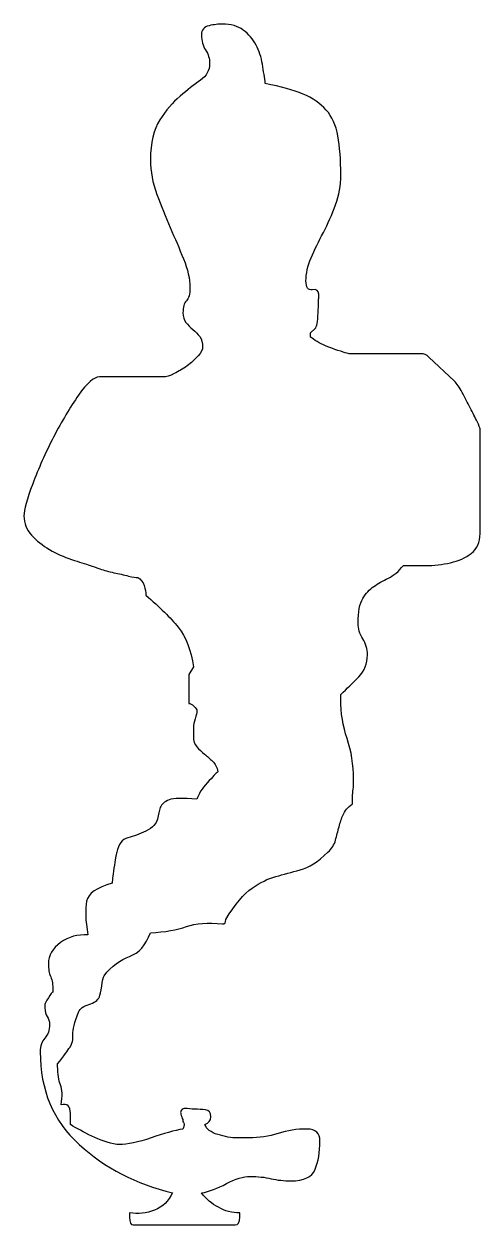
# Model space of a CAD drawing. Header units: centimetres. Extents: x -4.2 to 4.2, y -11.1 to 11.1.
import ezdxf

# ---------------------------------------------------------------- set-up
doc = ezdxf.new("R2010")
doc.units = ezdxf.units.CM
doc.header["$MEASUREMENT"] = 0
doc.layers.add('Camada 1', color=7, linetype='Continuous')

msp = doc.modelspace()

# ---------------------------------------------------------------- linework, layer by layer
at = {"layer": 'Camada 1'}
msp.add_open_spline([(-2.26251, -10.8625), (-2.10585, -10.88925), (-1.95194, -10.87311), (-1.80158, -10.81138), (-1.80158, -10.81138), (-1.6514, -10.75084), (-1.54054, -10.64588), (-1.469, -10.49571), (-1.469, -10.49571), (-2.14144, -10.33296), (-2.71638, -10.03496), (-3.19559, -9.60057), (-3.19559, -9.60057), (-3.6748, -9.16538), (-3.91383, -8.59616), (-3.91383, -7.88932), (-3.91383, -7.88932), (-3.91383, -7.78161), (-3.88552, -7.69628), (-3.82832, -7.63535), (-3.82832, -7.63535), (-3.77133, -7.57402), (-3.74222, -7.48949), (-3.74222, -7.38138), (-3.74222, -7.38138), (-3.74222, -7.32714), (-3.75677, -7.27877), (-3.78527, -7.2379), (-3.78527, -7.2379), (-3.81398, -7.19779), (-3.82832, -7.14315), (-3.82832, -7.07553), (-3.82832, -7.07553), (-3.82832, -7.07553), (-3.82832, -7.0138), (-3.82832, -7.0138), (-3.82832, -7.0138), (-3.82832, -7.00084), (-3.8067, -6.95996), (-3.76405, -6.89273), (-3.76405, -6.89273), (-3.721, -6.8251), (-3.69269, -6.78973), (-3.67795, -6.78973), (-3.67795, -6.78973), (-3.67795, -6.78973), (-3.67795, -6.74962), (-3.67795, -6.74962), (-3.67795, -6.74962), (-3.67795, -6.65448), (-3.69269, -6.57351), (-3.721, -6.50589), (-3.721, -6.50589), (-3.7495, -6.43789), (-3.76405, -6.35611), (-3.76405, -6.26097), (-3.76405, -6.26097), (-3.76405, -6.11198), (-3.68856, -5.98263), (-3.53878, -5.87375), (-3.53878, -5.87375), (-3.38842, -5.76564), (-3.22035, -5.71886), (-3.0348, -5.73183), (-3.0348, -5.73183), (-3.07785, -5.46018), (-3.08512, -5.25301), (-3.05583, -5.11032), (-3.05583, -5.11032), (-3.02752, -4.9676), (-2.87065, -4.85635), (-2.58408, -4.77538), (-2.58408, -4.77538), (-2.58408, -4.74786), (-2.57347, -4.65626), (-2.55204, -4.49939), (-2.55204, -4.49939), (-2.53042, -4.3445), (-2.51254, -4.24465), (-2.49838, -4.20454), (-2.49838, -4.20454), (-2.47007, -4.05632), (-2.40226, -3.96708), (-2.29494, -3.93956), (-2.29494, -3.93956), (-2.18781, -3.91204), (-2.07735, -3.87236), (-1.96236, -3.8169), (-1.96236, -3.8169), (-1.83361, -3.7497), (-1.76226, -3.67577), (-1.7481, -3.59322), (-1.7481, -3.59322), (-1.73376, -3.51223), (-1.71587, -3.44108), (-1.69444, -3.38055), (-1.69444, -3.38055), (-1.67282, -3.31882), (-1.61935, -3.27204), (-1.53326, -3.23707), (-1.53326, -3.23707), (-1.44756, -3.20445), (-1.27577, -3.19971), (-1.01827, -3.22723), (-1.01827, -3.22723), (-0.99036, -3.13209), (-0.92569, -3.0303), (-0.82584, -2.92219), (-0.82584, -2.92219), (-0.72599, -2.81249), (-0.66151, -2.74489), (-0.63261, -2.71738), (-0.63261, -2.71738), (-0.64716, -2.63679), (-0.67939, -2.57234), (-0.72932, -2.52593), (-0.72932, -2.52593), (-0.77964, -2.47719), (-0.82957, -2.43317), (-0.8795, -2.39189), (-0.8795, -2.39189), (-0.92982, -2.35141), (-0.97621, -2.30815), (-1.01827, -2.25981), (-1.01827, -2.25981), (-1.06132, -2.21224), (-1.08333, -2.14816), (-1.08333, -2.066), (-1.08333, -2.066), (-1.08333, -2.066), (-1.08333, -1.8832), (-1.08333, -1.8832), (-1.08333, -1.8832), (-1.08333, -1.85648), (-1.07232, -1.8089), (-1.05089, -1.74011), (-1.05089, -1.74011), (-1.02927, -1.67248), (-1.01827, -1.62573), (-1.01827, -1.59821), (-1.01827, -1.59821), (-1.01827, -1.57069), (-1.03695, -1.54003), (-1.07232, -1.50619), (-1.07232, -1.50619), (-1.10849, -1.4724), (-1.14013, -1.45626), (-1.16863, -1.45626), (-1.16863, -1.45626), (-1.16863, -1.45626), (-1.16863, -1.1917), (-1.16863, -1.1917), (-1.16863, -1.1917), (-1.16863, -1.1917), (-1.16864, -0.92602), (-1.16864, -0.92602), (-1.16864, -0.92602), (-1.16864, -0.92602), (-1.08334, -0.7841), (-1.08334, -0.7841), (-1.08334, -0.7841), (-1.12559, -0.47237), (-1.21936, -0.22744), (-1.36187, -0.05134), (-1.36187, -0.05134), (-1.50477, 0.12596), (-1.70506, 0.32252), (-1.96237, 0.53992), (-1.96237, 0.53992), (-1.96237, 0.59339), (-1.97338, 0.65472), (-1.9946, 0.72272), (-1.9946, 0.72272), (-2.01603, 0.79072), (-2.05535, 0.8375), (-2.11234, 0.86544), (-2.11234, 0.86544), (-2.14144, 0.86544), (-2.19844, 0.87565), (-2.28392, 0.89491), (-2.28392, 0.89491), (-2.36962, 0.91653), (-2.45907, 0.93698), (-2.55202, 0.95664), (-2.55202, 0.95664), (-2.64499, 0.97749), (-2.73109, 0.9999), (-2.80951, 1.02858), (-2.80951, 1.02858), (-2.88812, 1.05493), (-2.94868, 1.07576), (-2.99173, 1.08872), (-2.99173, 1.08872), (-3.07783, 1.11624), (-3.19242, 1.1532), (-3.33492, 1.20154), (-3.33492, 1.20154), (-3.47822, 1.24832), (-3.61384, 1.31005), (-3.74219, 1.38394), (-3.74219, 1.38394), (-3.87133, 1.45943), (-3.98161, 1.54708), (-4.07498, 1.64969), (-4.07498, 1.64969), (-4.16777, 1.75157), (-4.21397, 1.8691), (-4.21397, 2.00668), (-4.21397, 2.00668), (-4.21397, 2.11439), (-4.16031, 2.31135), (-4.05318, 2.59636), (-4.05318, 2.59636), (-3.94605, 2.88021), (-3.8177, 3.16876), (-3.66734, 3.46123), (-3.66734, 3.46123), (-3.51716, 3.75293), (-3.36365, 4.01122), (-3.2062, 4.2353), (-3.2062, 4.2353), (-3.04896, 4.45977), (-2.92019, 4.57063), (-2.82036, 4.57063), (-2.82036, 4.57063), (-2.82036, 4.57063), (-1.64042, 4.57062), (-1.64042, 4.57062), (-1.64042, 4.57062), (-1.58361, 4.57062), (-1.5154, 4.59147), (-1.43658, 4.63235), (-1.43658, 4.63235), (-1.35874, 4.67246), (-1.27992, 4.72043), (-1.2011, 4.77388), (-1.2011, 4.77388), (-1.12268, 4.82852), (-1.05486, 4.89024), (-0.99726, 4.95824), (-0.99726, 4.95824), (-0.94045, 5.02547), (-0.91196, 5.08011), (-0.91196, 5.12061), (-0.91196, 5.12061), (-0.91196, 5.20276), (-0.92985, 5.26645), (-0.96562, 5.31442), (-0.96562, 5.31442), (-1.00139, 5.3616), (-1.04444, 5.40602), (-1.094, 5.4461), (-1.094, 5.4461), (-1.14432, 5.48698), (-1.18737, 5.5322), (-1.22216, 5.57858), (-1.22216, 5.57858), (-1.25833, 5.62695), (-1.27582, 5.68354), (-1.27582, 5.75156), (-1.27582, 5.75156), (-1.27582, 5.86126), (-1.25479, 5.93555), (-1.21174, 5.97524), (-1.21174, 5.97524), (-1.16869, 6.01691), (-1.14747, 6.0979), (-1.14747, 6.22054), (-1.14747, 6.22054), (-1.14747, 6.38329), (-1.18737, 6.55942), (-1.26521, 6.74968), (-1.26521, 6.74968), (-1.34403, 6.93994), (-1.426, 7.13378), (-1.51209, 7.32994), (-1.51209, 7.32994), (-1.59779, 7.5269), (-1.68034, 7.73012), (-1.75858, 7.94084), (-1.75858, 7.94084), (-1.8374, 8.15116), (-1.87672, 8.36581), (-1.87672, 8.58203), (-1.87672, 8.58203), (-1.87672, 8.89376), (-1.81991, 9.13829), (-1.70511, 9.31598), (-1.70511, 9.31598), (-1.59092, 9.49172), (-1.4659, 9.63835), (-1.32948, 9.75236), (-1.32948, 9.75236), (-1.19385, 9.86833), (-1.06924, 9.96739), (-0.95425, 10.04761), (-0.95425, 10.04761), (-0.84064, 10.12976), (-0.78285, 10.23157), (-0.78285, 10.35424), (-0.78285, 10.35424), (-0.78285, 10.44859), (-0.80801, 10.5335), (-0.85794, 10.60898), (-0.85794, 10.60898), (-0.90845, 10.68328), (-0.93321, 10.77408), (-0.93321, 10.88338), (-0.93321, 10.88338), (-0.93321, 10.97813), (-0.88683, 11.03631), (-0.79385, 11.05597), (-0.79385, 11.05597), (-0.70083, 11.07638), (-0.61889, 11.0866), (-0.54692, 11.0866), (-0.54692, 11.0866), (-0.38986, 11.0866), (-0.26112, 11.04927), (-0.16087, 10.97458), (-0.16087, 10.97458), (-0.06083, 10.89909), (0.0178, 10.80908), (0.07479, 10.69899), (0.07479, 10.69899), (0.1316, 10.59167), (0.17128, 10.47177), (0.19253, 10.3432), (0.19253, 10.3432), (0.21433, 10.21427), (0.23222, 10.09592), (0.246, 9.98665), (0.246, 9.98665), (0.53239, 9.93318), (0.76453, 9.86833), (0.9436, 9.79401), (0.9436, 9.79401), (1.12227, 9.71892), (1.26517, 9.62065), (1.37249, 9.4976), (1.37249, 9.4976), (1.47962, 9.3765), (1.55116, 9.2177), (1.58675, 9.01995), (1.58675, 9.01995), (1.62252, 8.82339), (1.64041, 8.58201), (1.64041, 8.2974), (1.64041, 8.2974), (1.64041, 8.10751), (1.60795, 7.92394), (1.54389, 7.74741), (1.54389, 7.74741), (1.47962, 7.57091), (1.40453, 7.40107), (1.31884, 7.23833), (1.31884, 7.23833), (1.23274, 7.07519), (1.15805, 6.91951), (1.09357, 6.77012), (1.09357, 6.77012), (1.0293, 6.61994), (0.99726, 6.47842), (0.99726, 6.34239), (0.99726, 6.34239), (0.99726, 6.22052), (1.03618, 6.16589), (1.115, 6.18004), (1.115, 6.18004), (1.19342, 6.193), (1.23274, 6.16588), (1.23274, 6.09789), (1.23274, 6.09789), (1.23274, 6.09789), (1.23274, 6.03656), (1.23274, 6.03656), (1.23274, 6.03656), (1.23274, 6.00944), (1.22959, 5.91469), (1.22213, 5.75155), (1.22213, 5.75155), (1.21485, 5.5888), (1.19697, 5.49366), (1.16866, 5.46694), (1.16866, 5.46694), (1.16866, 5.46694), (1.08296, 5.38555), (1.08296, 5.38555), (1.08296, 5.38555), (1.08296, 5.38555), (1.08296, 5.32422), (1.08296, 5.32422), (1.08296, 5.32422), (1.08296, 5.32422), (1.08296, 5.30456), (1.08296, 5.30456), (1.08296, 5.30456), (1.09712, 5.30456), (1.12561, 5.28371), (1.16866, 5.24283), (1.16866, 5.24283), (1.25436, 5.18859), (1.37564, 5.13356), (1.53328, 5.08008), (1.53328, 5.08008), (1.69034, 5.02544), (1.78328, 4.9983), (1.81178, 4.9983), (1.81178, 4.9983), (1.81178, 4.9983), (3.1201, 4.9983), (3.1201, 4.9983), (3.1201, 4.9983), (3.17688, 4.9983), (3.22723, 4.97864), (3.27028, 4.93697), (3.27028, 4.93697), (3.27028, 4.93697), (3.74222, 4.48998), (3.74222, 4.48998), (3.74222, 4.48998), (3.78527, 4.44791), (3.83146, 4.38028), (3.88139, 4.28556), (3.88139, 4.28556), (3.93132, 4.19042), (3.98085, 4.0953), (4.03157, 4.00132), (4.03157, 4.00132), (4.08171, 3.90618), (4.12415, 3.82087), (4.16032, 3.74618), (4.16032, 3.74618), (4.1953, 3.67188), (4.21398, 3.62706), (4.21398, 3.6145), (4.21398, 3.6145), (4.21398, 3.6145), (4.21398, 1.68074), (4.21398, 1.68074), (4.21398, 1.68074), (4.21398, 1.5172), (4.16032, 1.39457), (4.05319, 1.31318), (4.05319, 1.31318), (3.94606, 1.23219), (3.81692, 1.17401), (3.66692, 1.1402), (3.66692, 1.1402), (3.51674, 1.10678), (3.36286, 1.08871), (3.2058, 1.08871), (3.2058, 1.08871), (3.04813, 1.08871), (2.91293, 1.08871), (2.7985, 1.08871), (2.7985, 1.08871), (2.7124, 0.9806), (2.61983, 0.90316), (2.51997, 0.85479), (2.51997, 0.85479), (2.41914, 0.80841), (2.32989, 0.75652), (2.2515, 0.70305), (2.2515, 0.70305), (2.17268, 0.64802), (2.10487, 0.57293), (2.04806, 0.47897), (2.04806, 0.47897), (1.99046, 0.38383), (1.96196, 0.23405), (1.96196, 0.03082), (1.96196, 0.03082), (1.96196, -0.07888), (1.99046, -0.17754), (2.04806, -0.2644), (2.04806, -0.2644), (2.10487, -0.35325), (2.13376, -0.45151), (2.13376, -0.56005), (2.13376, -0.56005), (2.13376, -0.7224), (2.0801, -0.85842), (1.97297, -0.96769), (1.97297, -0.96769), (1.86547, -1.0754), (1.75501, -1.18433), (1.64042, -1.29321), (1.64042, -1.29321), (1.64042, -1.29321), (1.64042, -1.3742), (1.64042, -1.3742), (1.64042, -1.3742), (1.64042, -1.63249), (1.67953, -1.87701), (1.75813, -2.10739), (1.75813, -2.10739), (1.83695, -2.33816), (1.87627, -2.58973), (1.87627, -2.86098), (1.87627, -2.86098), (1.87627, -2.86098), (1.87627, -2.94157), (1.87627, -2.94157), (1.87627, -2.94157), (1.87627, -2.98324), (1.87272, -3.02727), (1.86547, -3.07407), (1.86547, -3.07407), (1.85801, -3.12241), (1.85486, -3.1739), (1.85486, -3.22737), (1.85486, -3.22737), (1.85486, -3.22737), (1.85486, -3.30915), (1.85486, -3.30915), (1.85486, -3.30915), (1.76876, -3.37715), (1.71198, -3.44517), (1.68346, -3.5124), (1.68346, -3.5124), (1.65417, -3.5804), (1.6298, -3.65472), (1.60795, -3.73648), (1.60795, -3.73648), (1.58673, -3.81707), (1.56533, -3.90005), (1.54387, -3.98064), (1.54387, -3.98064), (1.52265, -4.0624), (1.47606, -4.13669), (1.40451, -4.20472), (1.40451, -4.20472), (1.21856, -4.38125), (1.04677, -4.48973), (0.89011, -4.53061), (0.89011, -4.53061), (0.73247, -4.57109), (0.58229, -4.612), (0.43939, -4.65287), (0.43939, -4.65287), (0.29649, -4.69335), (0.14986, -4.7637), (0.00008, -4.86594), (0.00008, -4.86594), (-0.15028, -4.96778), (-0.31107, -5.16159), (-0.48286, -5.44657), (-0.48286, -5.44657), (-0.48286, -5.5016), (-0.50429, -5.52912), (-0.54694, -5.52912), (-0.54694, -5.52912), (-0.81859, -5.5016), (-1.04031, -5.51735), (-1.21171, -5.57868), (-1.21171, -5.57868), (-1.38292, -5.63998), (-1.60504, -5.67734), (-1.87669, -5.6915), (-1.87669, -5.6915), (-1.96239, -5.92227), (-2.09113, -6.06774), (-2.26253, -6.12864), (-2.26253, -6.12864), (-2.43432, -6.18957), (-2.59138, -6.30869), (-2.73428, -6.48559), (-2.73428, -6.48559), (-2.74902, -6.51192), (-2.76357, -6.57719), (-2.77733, -6.679), (-2.77733, -6.679), (-2.79207, -6.78004), (-2.80585, -6.84452), (-2.82038, -6.87204), (-2.82038, -6.87204), (-2.8489, -6.93967), (-2.91298, -6.98761), (-3.01339, -7.01394), (-3.01339, -7.01394), (-3.11364, -7.04146), (-3.17772, -7.08903), (-3.20622, -7.15782), (-3.20622, -7.15782), (-3.27795, -7.34771), (-3.31335, -7.48334), (-3.31335, -7.56393), (-3.31335, -7.56393), (-3.31335, -7.56393), (-3.31335, -7.66534), (-3.31335, -7.66534), (-3.31335, -7.66534), (-3.31335, -7.70778), (-3.33163, -7.75458), (-3.36701, -7.80843), (-3.36701, -7.80843), (-3.40281, -7.8627), (-3.47827, -7.9653), (-3.59188, -8.11389), (-3.59188, -8.11389), (-3.59188, -8.11389), (-3.59188, -8.15437), (-3.59188, -8.15437), (-3.59188, -8.15437), (-3.59188, -8.30455), (-3.57439, -8.41895), (-3.5388, -8.50111), (-3.5388, -8.50111), (-3.50303, -8.5821), (-3.4993, -8.70436), (-3.52779, -8.86668), (-3.52779, -8.86668), (-3.4136, -8.83959), (-3.35639, -8.8942), (-3.35639, -9.02982), (-3.35639, -9.02982), (-3.35639, -9.15288), (-3.35639, -9.22008), (-3.35639, -9.23347), (-3.35639, -9.23347), (-3.24198, -9.30226), (-3.10951, -9.37341), (-2.95973, -9.44773), (-2.95973, -9.44773), (-2.80955, -9.52163), (-2.65604, -9.57351), (-2.4984, -9.60063), (-2.4984, -9.60063), (-2.4984, -9.60063), (-2.45576, -9.60062), (-2.45576, -9.60062), (-2.45576, -9.60062), (-2.29831, -9.60062), (-2.10175, -9.55895), (-1.8659, -9.47878), (-1.8659, -9.47878), (-1.62984, -9.39623), (-1.43346, -9.34273), (-1.27583, -9.31521), (-1.27583, -9.31521), (-1.26207, -9.27473), (-1.2548, -9.24758), (-1.2548, -9.23345), (-1.2548, -9.23345), (-1.2548, -9.22006), (-1.26208, -9.20043), (-1.27583, -9.17331), (-1.27583, -9.17331), (-1.27583, -9.15915), (-1.28311, -9.13164), (-1.29784, -9.09116), (-1.29784, -9.09116), (-1.312, -9.05105), (-1.31887, -9.02353), (-1.31887, -9.00977), (-1.31887, -9.00977), (-1.31887, -8.95593), (-1.27995, -8.93156), (-1.20113, -8.93823), (-1.20113, -8.93823), (-1.12271, -8.94569), (-1.07611, -8.94924), (-1.06138, -8.94924), (-1.06138, -8.94924), (-0.99042, -8.94924), (-0.92261, -8.95279), (-0.85794, -8.95908), (-0.85794, -8.95908), (-0.79386, -8.96535), (-0.76182, -9.00977), (-0.76182, -9.09116), (-0.76182, -9.09116), (-0.76182, -9.15916), (-0.79759, -9.2075), (-0.86895, -9.23348), (-0.86895, -9.23348), (-0.84064, -9.31524), (-0.76182, -9.37657), (-0.63268, -9.41705), (-0.63268, -9.41705), (-0.5043, -9.45753), (-0.38244, -9.47878), (-0.26806, -9.47878), (-0.26806, -9.47878), (-0.26806, -9.47878), (-0.0536, -9.47878), (-0.0536, -9.47878), (-0.0536, -9.47878), (0.13156, -9.47878), (0.31063, -9.45084), (0.48242, -9.39623), (0.48242, -9.39623), (0.65363, -9.34276), (0.83231, -9.31521), (1.01865, -9.31521), (1.01865, -9.31521), (1.1755, -9.31521), (1.25431, -9.38953), (1.25431, -9.53931), (1.25431, -9.53931), (1.25431, -9.74293), (1.22542, -9.91512), (1.16861, -10.05903), (1.16861, -10.05903), (1.11141, -10.20093), (0.96144, -10.2721), (0.71829, -10.2721), (0.71829, -10.2721), (0.58954, -10.2721), (0.46768, -10.25914), (0.35367, -10.23162), (0.35367, -10.23162), (0.23868, -10.2045), (0.11033, -10.19072), (-0.03257, -10.19072), (-0.03257, -10.19072), (-0.16092, -10.19072), (-0.30776, -10.23517), (-0.47188, -10.32322), (-0.47188, -10.32322), (-0.63679, -10.41127), (-0.79012, -10.46826), (-0.93321, -10.49578), (-0.93321, -10.49578), (-0.84711, -10.60585), (-0.74393, -10.69274), (-0.62206, -10.76076), (-0.62206, -10.76076), (-0.5008, -10.82995), (-0.3683, -10.86257), (-0.2254, -10.86257), (-0.2254, -10.86257), (-0.2254, -10.86257), (-0.2254, -10.94435), (-0.2254, -10.94435), (-0.2254, -10.94435), (-0.2254, -11.0391), (-0.25429, -11.08667), (-0.3111, -11.08667), (-0.3111, -11.08667), (-0.3111, -11.08667), (-2.19842, -11.08668), (-2.19842, -11.08668), (-2.19842, -11.08668), (-2.24086, -11.08668), (-2.2625, -11.03911), (-2.2625, -10.94436), (-2.2625, -10.94436), (-2.2625, -10.94436), (-2.26251, -10.8625), (-2.26251, -10.8625)], degree=3, knots=[0, 0, 0, 0, 0.00529101, 0.00529101, 0.00529101, 0.00529101, 0.01058201, 0.01058201, 0.01058201, 0.01058201, 0.01587302, 0.01587302, 0.01587302, 0.01587302, 0.02116402, 0.02116402, 0.02116402, 0.02116402, 0.02645503, 0.02645503, 0.02645503, 0.02645503, 0.03174603, 0.03174603, 0.03174603, 0.03174603, 0.03703704, 0.03703704, 0.03703704, 0.03703704, 0.04232804, 0.04232804, 0.04232804, 0.04232804, 0.04761905, 0.04761905, 0.04761905, 0.04761905, 0.05291005, 0.05291005, 0.05291005, 0.05291005, 0.05820106, 0.05820106, 0.05820106, 0.05820106, 0.06349206, 0.06349206, 0.06349206, 0.06349206, 0.06878307, 0.06878307, 0.06878307, 0.06878307, 0.07407407, 0.07407407, 0.07407407, 0.07407407, 0.07936508, 0.07936508, 0.07936508, 0.07936508, 0.08465608, 0.08465608, 0.08465608, 0.08465608, 0.08994709, 0.08994709, 0.08994709, 0.08994709, 0.0952381, 0.0952381, 0.0952381, 0.0952381, 0.1005291, 0.1005291, 0.1005291, 0.1005291, 0.10582011, 0.10582011, 0.10582011, 0.10582011, 0.11111111, 0.11111111, 0.11111111, 0.11111111, 0.11640212, 0.11640212, 0.11640212, 0.11640212, 0.12169312, 0.12169312, 0.12169312, 0.12169312, 0.12698413, 0.12698413, 0.12698413, 0.12698413, 0.13227513, 0.13227513, 0.13227513, 0.13227513, 0.13756614, 0.13756614, 0.13756614, 0.13756614, 0.14285714, 0.14285714, 0.14285714, 0.14285714, 0.14814815, 0.14814815, 0.14814815, 0.14814815, 0.15343915, 0.15343915, 0.15343915, 0.15343915, 0.15873016, 0.15873016, 0.15873016, 0.15873016, 0.16402116, 0.16402116, 0.16402116, 0.16402116, 0.16931217, 0.16931217, 0.16931217, 0.16931217, 0.17460317, 0.17460317, 0.17460317, 0.17460317, 0.17989418, 0.17989418, 0.17989418, 0.17989418, 0.18518519, 0.18518519, 0.18518519, 0.18518519, 0.19047619, 0.19047619, 0.19047619, 0.19047619, 0.1957672, 0.1957672, 0.1957672, 0.1957672, 0.2010582, 0.2010582, 0.2010582, 0.2010582, 0.20634921, 0.20634921, 0.20634921, 0.20634921, 0.21164021, 0.21164021, 0.21164021, 0.21164021, 0.21693122, 0.21693122, 0.21693122, 0.21693122, 0.22222222, 0.22222222, 0.22222222, 0.22222222, 0.22751323, 0.22751323, 0.22751323, 0.22751323, 0.23280423, 0.23280423, 0.23280423, 0.23280423, 0.23809524, 0.23809524, 0.23809524, 0.23809524, 0.24338624, 0.24338624, 0.24338624, 0.24338624, 0.24867725, 0.24867725, 0.24867725, 0.24867725, 0.25396825, 0.25396825, 0.25396825, 0.25396825, 0.25925926, 0.25925926, 0.25925926, 0.25925926, 0.26455026, 0.26455026, 0.26455026, 0.26455026, 0.26984127, 0.26984127, 0.26984127, 0.26984127, 0.27513228, 0.27513228, 0.27513228, 0.27513228, 0.28042328, 0.28042328, 0.28042328, 0.28042328, 0.28571429, 0.28571429, 0.28571429, 0.28571429, 0.29100529, 0.29100529, 0.29100529, 0.29100529, 0.2962963, 0.2962963, 0.2962963, 0.2962963, 0.3015873, 0.3015873, 0.3015873, 0.3015873, 0.30687831, 0.30687831, 0.30687831, 0.30687831, 0.31216931, 0.31216931, 0.31216931, 0.31216931, 0.31746032, 0.31746032, 0.31746032, 0.31746032, 0.32275132, 0.32275132, 0.32275132, 0.32275132, 0.32804233, 0.32804233, 0.32804233, 0.32804233, 0.33333333, 0.33333333, 0.33333333, 0.33333333, 0.33862434, 0.33862434, 0.33862434, 0.33862434, 0.34391534, 0.34391534, 0.34391534, 0.34391534, 0.34920635, 0.34920635, 0.34920635, 0.34920635, 0.35449735, 0.35449735, 0.35449735, 0.35449735, 0.35978836, 0.35978836, 0.35978836, 0.35978836, 0.36507937, 0.36507937, 0.36507937, 0.36507937, 0.37037037, 0.37037037, 0.37037037, 0.37037037, 0.37566138, 0.37566138, 0.37566138, 0.37566138, 0.38095238, 0.38095238, 0.38095238, 0.38095238, 0.38624339, 0.38624339, 0.38624339, 0.38624339, 0.39153439, 0.39153439, 0.39153439, 0.39153439, 0.3968254, 0.3968254, 0.3968254, 0.3968254, 0.4021164, 0.4021164, 0.4021164, 0.4021164, 0.40740741, 0.40740741, 0.40740741, 0.40740741, 0.41269841, 0.41269841, 0.41269841, 0.41269841, 0.41798942, 0.41798942, 0.41798942, 0.41798942, 0.42328042, 0.42328042, 0.42328042, 0.42328042, 0.42857143, 0.42857143, 0.42857143, 0.42857143, 0.43386243, 0.43386243, 0.43386243, 0.43386243, 0.43915344, 0.43915344, 0.43915344, 0.43915344, 0.44444444, 0.44444444, 0.44444444, 0.44444444, 0.44973545, 0.44973545, 0.44973545, 0.44973545, 0.45502646, 0.45502646, 0.45502646, 0.45502646, 0.46031746, 0.46031746, 0.46031746, 0.46031746, 0.46560847, 0.46560847, 0.46560847, 0.46560847, 0.47089947, 0.47089947, 0.47089947, 0.47089947, 0.47619048, 0.47619048, 0.47619048, 0.47619048, 0.48148148, 0.48148148, 0.48148148, 0.48148148, 0.48677249, 0.48677249, 0.48677249, 0.48677249, 0.49206349, 0.49206349, 0.49206349, 0.49206349, 0.4973545, 0.4973545, 0.4973545, 0.4973545, 0.5026455, 0.5026455, 0.5026455, 0.5026455, 0.50793651, 0.50793651, 0.50793651, 0.50793651, 0.51322751, 0.51322751, 0.51322751, 0.51322751, 0.51851852, 0.51851852, 0.51851852, 0.51851852, 0.52380952, 0.52380952, 0.52380952, 0.52380952, 0.52910053, 0.52910053, 0.52910053, 0.52910053, 0.53439153, 0.53439153, 0.53439153, 0.53439153, 0.53968254, 0.53968254, 0.53968254, 0.53968254, 0.54497354, 0.54497354, 0.54497354, 0.54497354, 0.55026455, 0.55026455, 0.55026455, 0.55026455, 0.55555556, 0.55555556, 0.55555556, 0.55555556, 0.56084656, 0.56084656, 0.56084656, 0.56084656, 0.56613757, 0.56613757, 0.56613757, 0.56613757, 0.57142857, 0.57142857, 0.57142857, 0.57142857, 0.57671958, 0.57671958, 0.57671958, 0.57671958, 0.58201058, 0.58201058, 0.58201058, 0.58201058, 0.58730159, 0.58730159, 0.58730159, 0.58730159, 0.59259259, 0.59259259, 0.59259259, 0.59259259, 0.5978836, 0.5978836, 0.5978836, 0.5978836, 0.6031746, 0.6031746, 0.6031746, 0.6031746, 0.60846561, 0.60846561, 0.60846561, 0.60846561, 0.61375661, 0.61375661, 0.61375661, 0.61375661, 0.61904762, 0.61904762, 0.61904762, 0.61904762, 0.62433862, 0.62433862, 0.62433862, 0.62433862, 0.62962963, 0.62962963, 0.62962963, 0.62962963, 0.63492063, 0.63492063, 0.63492063, 0.63492063, 0.64021164, 0.64021164, 0.64021164, 0.64021164, 0.64550265, 0.64550265, 0.64550265, 0.64550265, 0.65079365, 0.65079365, 0.65079365, 0.65079365, 0.65608466, 0.65608466, 0.65608466, 0.65608466, 0.66137566, 0.66137566, 0.66137566, 0.66137566, 0.66666667, 0.66666667, 0.66666667, 0.66666667, 0.67195767, 0.67195767, 0.67195767, 0.67195767, 0.67724868, 0.67724868, 0.67724868, 0.67724868, 0.68253968, 0.68253968, 0.68253968, 0.68253968, 0.68783069, 0.68783069, 0.68783069, 0.68783069, 0.69312169, 0.69312169, 0.69312169, 0.69312169, 0.6984127, 0.6984127, 0.6984127, 0.6984127, 0.7037037, 0.7037037, 0.7037037, 0.7037037, 0.70899471, 0.70899471, 0.70899471, 0.70899471, 0.71428571, 0.71428571, 0.71428571, 0.71428571, 0.71957672, 0.71957672, 0.71957672, 0.71957672, 0.72486772, 0.72486772, 0.72486772, 0.72486772, 0.73015873, 0.73015873, 0.73015873, 0.73015873, 0.73544974, 0.73544974, 0.73544974, 0.73544974, 0.74074074, 0.74074074, 0.74074074, 0.74074074, 0.74603175, 0.74603175, 0.74603175, 0.74603175, 0.75132275, 0.75132275, 0.75132275, 0.75132275, 0.75661376, 0.75661376, 0.75661376, 0.75661376, 0.76190476, 0.76190476, 0.76190476, 0.76190476, 0.76719577, 0.76719577, 0.76719577, 0.76719577, 0.77248677, 0.77248677, 0.77248677, 0.77248677, 0.77777778, 0.77777778, 0.77777778, 0.77777778, 0.78306878, 0.78306878, 0.78306878, 0.78306878, 0.78835979, 0.78835979, 0.78835979, 0.78835979, 0.79365079, 0.79365079, 0.79365079, 0.79365079, 0.7989418, 0.7989418, 0.7989418, 0.7989418, 0.8042328, 0.8042328, 0.8042328, 0.8042328, 0.80952381, 0.80952381, 0.80952381, 0.80952381, 0.81481481, 0.81481481, 0.81481481, 0.81481481, 0.82010582, 0.82010582, 0.82010582, 0.82010582, 0.82539683, 0.82539683, 0.82539683, 0.82539683, 0.83068783, 0.83068783, 0.83068783, 0.83068783, 0.83597884, 0.83597884, 0.83597884, 0.83597884, 0.84126984, 0.84126984, 0.84126984, 0.84126984, 0.84656085, 0.84656085, 0.84656085, 0.84656085, 0.85185185, 0.85185185, 0.85185185, 0.85185185, 0.85714286, 0.85714286, 0.85714286, 0.85714286, 0.86243386, 0.86243386, 0.86243386, 0.86243386, 0.86772487, 0.86772487, 0.86772487, 0.86772487, 0.87301587, 0.87301587, 0.87301587, 0.87301587, 0.87830688, 0.87830688, 0.87830688, 0.87830688, 0.88359788, 0.88359788, 0.88359788, 0.88359788, 0.88888889, 0.88888889, 0.88888889, 0.88888889, 0.89417989, 0.89417989, 0.89417989, 0.89417989, 0.8994709, 0.8994709, 0.8994709, 0.8994709, 0.9047619, 0.9047619, 0.9047619, 0.9047619, 0.91005291, 0.91005291, 0.91005291, 0.91005291, 0.91534392, 0.91534392, 0.91534392, 0.91534392, 0.92063492, 0.92063492, 0.92063492, 0.92063492, 0.92592593, 0.92592593, 0.92592593, 0.92592593, 0.93121693, 0.93121693, 0.93121693, 0.93121693, 0.93650794, 0.93650794, 0.93650794, 0.93650794, 0.94179894, 0.94179894, 0.94179894, 0.94179894, 0.94708995, 0.94708995, 0.94708995, 0.94708995, 0.95238095, 0.95238095, 0.95238095, 0.95238095, 0.95767196, 0.95767196, 0.95767196, 0.95767196, 0.96296296, 0.96296296, 0.96296296, 0.96296296, 0.96825397, 0.96825397, 0.96825397, 0.96825397, 0.97354497, 0.97354497, 0.97354497, 0.97354497, 0.97883598, 0.97883598, 0.97883598, 0.97883598, 0.98412698, 0.98412698, 0.98412698, 0.98412698, 0.98941799, 0.98941799, 0.98941799, 0.98941799, 1, 1, 1, 1], dxfattribs=at)

doc.saveas('drawing.dxf')
